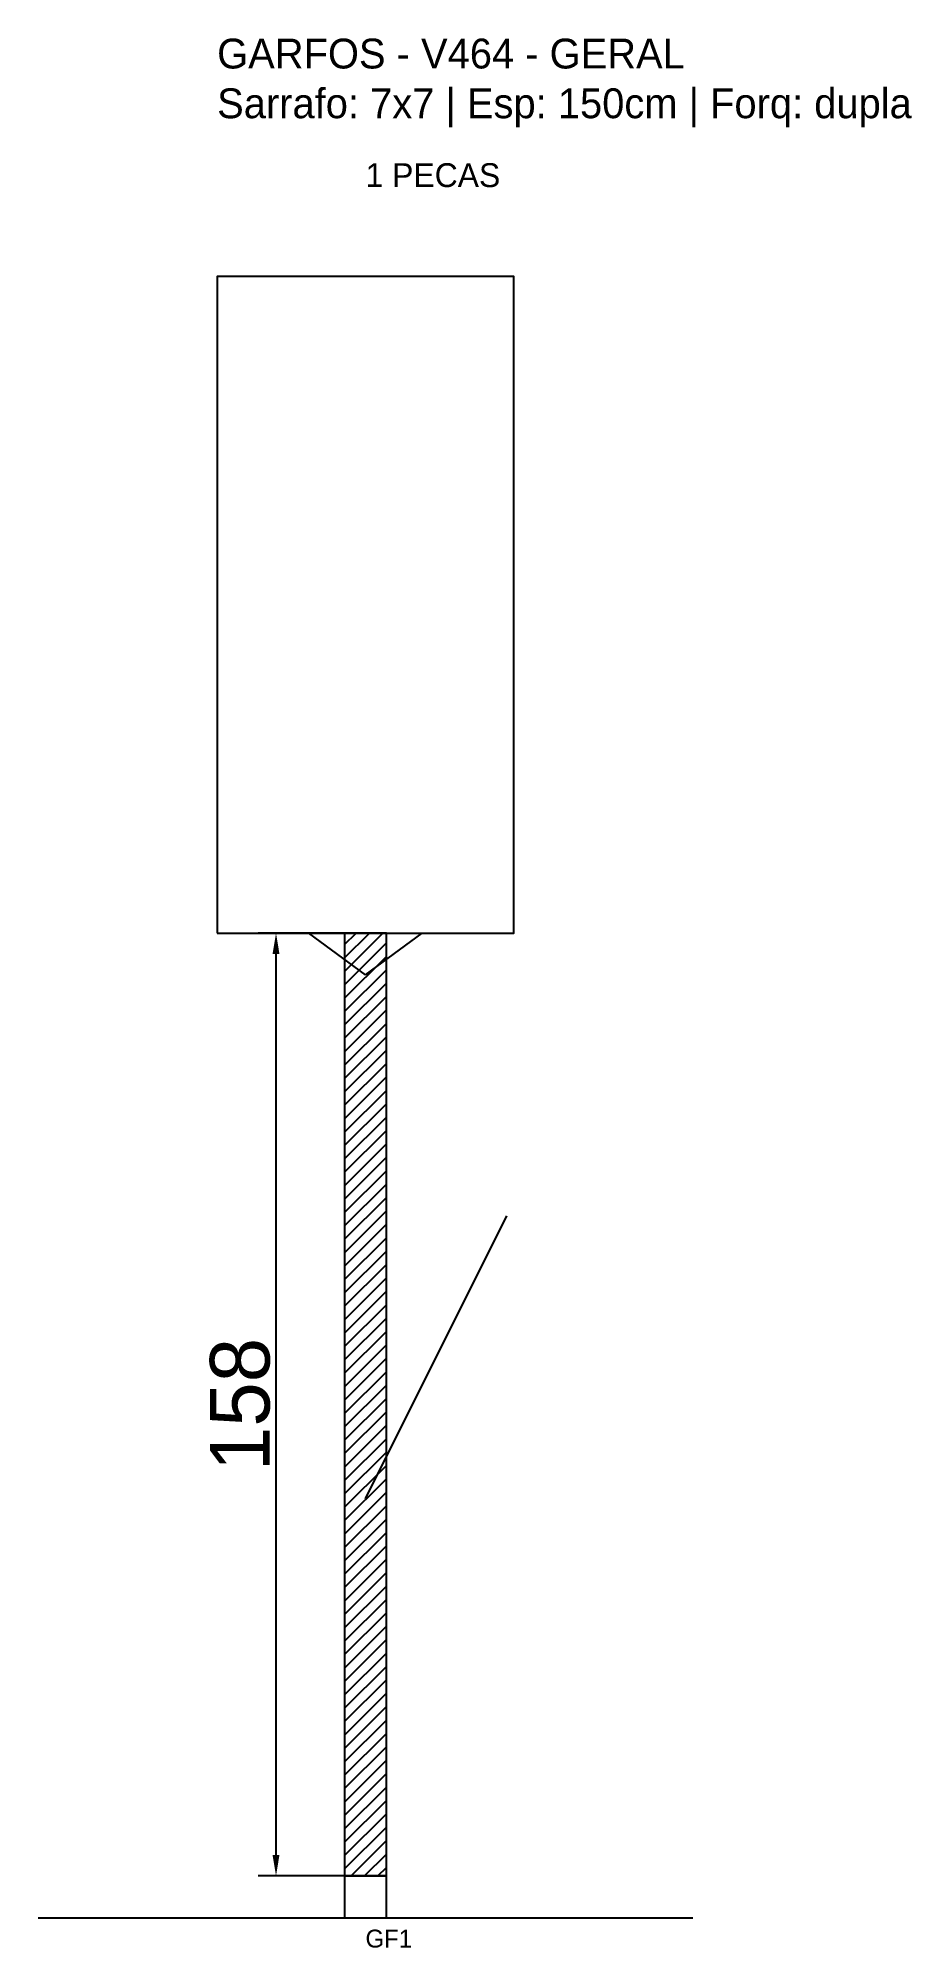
# Model space of a CAD drawing. Header units: metres. Extents: x -30 to 116, y -12 to 308.
import ezdxf

# ---------------------------------------------------------------- set-up
doc = ezdxf.new("R2010")
doc.units = ezdxf.units.M
for name, color, linetype in [('BARRA_ANCORAGEM', 1, 'Continuous'), ('COTA', 241, 'Continuous'), ('GARFOS OK', 3, 'Continuous'), ('NOME DA VIGA', 6, 'Continuous'), ('SARR_7x7', 40, 'Continuous'), ('VIGAS', 3, 'Continuous')]:
    doc.layers.add(name, color=color, linetype=linetype)
doc.dimstyles.new('EZ DXF', dxfattribs={"dimtxt": 10, "dimasz": 3.5, "dimexe": 3, "dimexo": 1.5, "dimgap": 1, "dimtad": 1, "dimdec": 1, "dimdsep": 46, "dimcen": 2.5, "dimazin": 3, "dimtfac": 1, "dimtmove": 0, "dimatfit": 3})

msp = doc.modelspace()

# ---------------------------------------------------------------- hatches: boundary and pattern name
at = {"layer": 'COTA'}
h = msp.add_hatch(dxfattribs=at)
h.set_pattern_fill('ANSI31', scale=0.5)
h.paths.add_polyline_path([(21.37, 0), (28.37, 0), (28.37, 158), (21.37, 158)])

# ---------------------------------------------------------------- linework, layer by layer
at = {"layer": 'BARRA_ANCORAGEM'}
msp.add_line((24.87, 63.2), (48.57, 110.6), dxfattribs=at)
at = {"layer": 'GARFOS OK'}
for p, q in [((24.87, 151), (15.37, 158)), ((15.37, 158), (34.37, 158)), ((24.87, 151), (34.37, 158))]:
    msp.add_line(p, q, dxfattribs=at)
at = {"layer": 'GARFOS OK', "linetype": 'CONTINUOUS'}
msp.add_line((-30, -7), (79.75, -7), dxfattribs=at)
at = {"layer": 'GARFOS OK'}
msp.add_lwpolyline([(21.37, 0), (28.37, 0), (28.37, 158), (21.37, 158), (21.37, 0)], dxfattribs=at)
at = {"layer": 'SARR_7x7'}
msp.add_lwpolyline([(21.37, -7), (28.37, -7), (28.37, 0), (21.37, 0), (21.37, -7)], dxfattribs=at)
at = {"layer": 'VIGAS'}
msp.add_lwpolyline([(0, 158), (49.75, 158), (49.75, 268), (0, 268), (0, 158)], dxfattribs=at)

# ---------------------------------------------------------------- texts
at = {"layer": 'NOME DA VIGA'}
for s, height, p in [('1 PECAS', 4, (24.87, 283)), ('GF1', 3, (24.87, -12))]:
    msp.add_text(s, height=height, dxfattribs=at).set_placement(p)
at = {"layer": 'NOME DA VIGA', "insert": (0, 293), "char_height": 5, "attachment_point": 7}
msp.add_mtext('GARFOS - V464 - GERAL\\PSarrafo: 7x7 | Esp: 150cm | Forq: dupla', dxfattribs=at)

# ---------------------------------------------------------------- dimensions: what is measured, and where the dimension line sits
at = {"layer": 'COTA'}
msp.add_linear_dim(base=(9.87, 0), p1=(24.87, 0), p2=(24.87, 158), angle=90, dimstyle='EZ DXF', dxfattribs=at).render()

doc.saveas('drawing.dxf')
